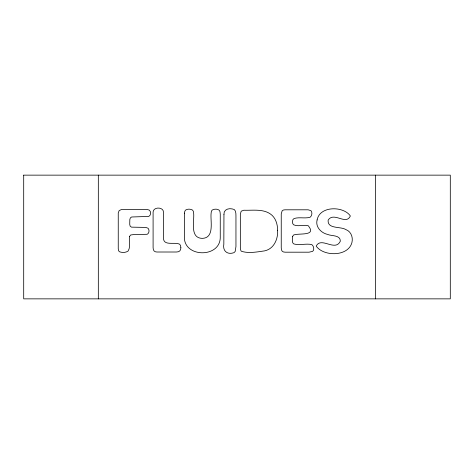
<?xml version="1.0" encoding="UTF-8"?>
<svg xmlns="http://www.w3.org/2000/svg" width="474" height="474" viewBox="0 0 474 474"><rect width="100%" height="100%" fill="white"/><g stroke="black" fill="none" stroke-linecap="round" stroke-linejoin="round"><path stroke-width="0.71" d="M98.325 298.857L98.325 175.143M375.645 298.857L375.645 175.143M23.7 175.143L23.7 298.857L450.3 298.857L450.3 175.143L23.7 175.143M223.953 214.361L223.829 244.134C222.496 251.149 227.502 255.006 233.949 252.678L235.175 251.481L235.951 246.569L235.951 217.679C235.833 214.728 236.644 208.898 232.207 208.921C228.391 207.985 223.515 209.739 223.953 214.361M184.505 213.17L184.38 236.307C183.148 258.057 221.133 258.371 220.256 236.562L220.256 214.171L220.013 211.789L219.29 210.26C217.246 208.773 214.171 208.827 212.068 210.166L211.363 211.422L211.126 213.17C210.148 220.617 215.006 238.144 202.131 238.375C189.487 237.972 194.541 220.588 193.635 213.17L193.345 211.262L192.474 210.041C190.358 208.921 187.497 208.773 185.47 210.166L184.747 211.422L184.505 213.17M129.443 236.603C128.857 241.402 130.883 246.841 128.039 251.119C125.503 252.761 122.061 252.82 119.312 251.682L118.518 250.562L118.251 248.684L118.251 212.933L119.158 210.592L121.38 209.561L147.396 209.561C151.034 209.413 151.745 214.923 148.818 216.417L131.636 216.991L130.35 217.927L129.823 219.521L129.728 224.427L130.166 226.175L131.446 227.141L145.767 227.425L148.048 228.237C149.559 229.943 149.328 233.19 147.189 234.292L134.012 234.541L130.664 234.98L129.443 236.603M277.616 230.246C278.173 239.014 273.972 248.909 264.605 250.876C257.086 251.907 248.406 253.714 241.183 251.161L240.555 249.727L240.342 247.375L240.342 213.981L241.219 211.173L243.843 210.231C253.246 210.586 264.528 208.382 272.177 215.421C276.129 219.272 277.592 224.866 277.616 230.246M317.112 219.906C315.222 226.904 321.147 232.965 327.593 234.423C331.587 236.212 340.344 234.79 340.356 241.112C335.343 252.209 321.123 236.212 316.211 246.119C323.517 256.659 348.212 256.867 351.927 242.528C353.213 237.421 351.092 231.46 345.872 229.582C340.557 226.211 327.119 229.274 328.156 220.078C333.897 211.374 346.103 225.707 350.357 215.972C343.62 206.018 319.879 205.568 317.112 219.906M292.606 236.597L292.328 240.81L292.731 242.812L293.856 243.938C299.681 245.668 305.973 243.209 311.827 244.625C313.521 245.941 314.132 248.352 313.48 250.361L312.585 251.38L309.024 252.192L285.123 252.192L283.387 251.943L282.178 251.19L281.473 249.845L281.242 247.813L281.242 213.869L282.149 210.823L283.28 210.059L284.874 209.804L308.147 209.804L310.962 210.652C312.562 212.559 311.999 215.8 310.049 217.276C304.859 218.751 299.159 216.849 294.01 218.561L292.885 219.652L292.446 221.565L292.731 223.556L293.572 224.783C298.14 226.987 303.49 224.374 308.248 225.725C317.1 236.544 298.573 232.823 293.447 235.086L292.606 236.597M180.867 247.748L180.594 249.614L179.77 250.942L178.402 251.741L176.488 252.008L156.853 252.008L155.211 251.735L154.038 250.912L153.333 249.543L153.096 247.624L153.096 212.097C153.167 206.705 163.453 206.735 163.477 212.097L163.477 237.361C162.86 246.498 174.361 241.699 179.522 244.146L180.529 245.437L180.867 247.748"/></g></svg>
